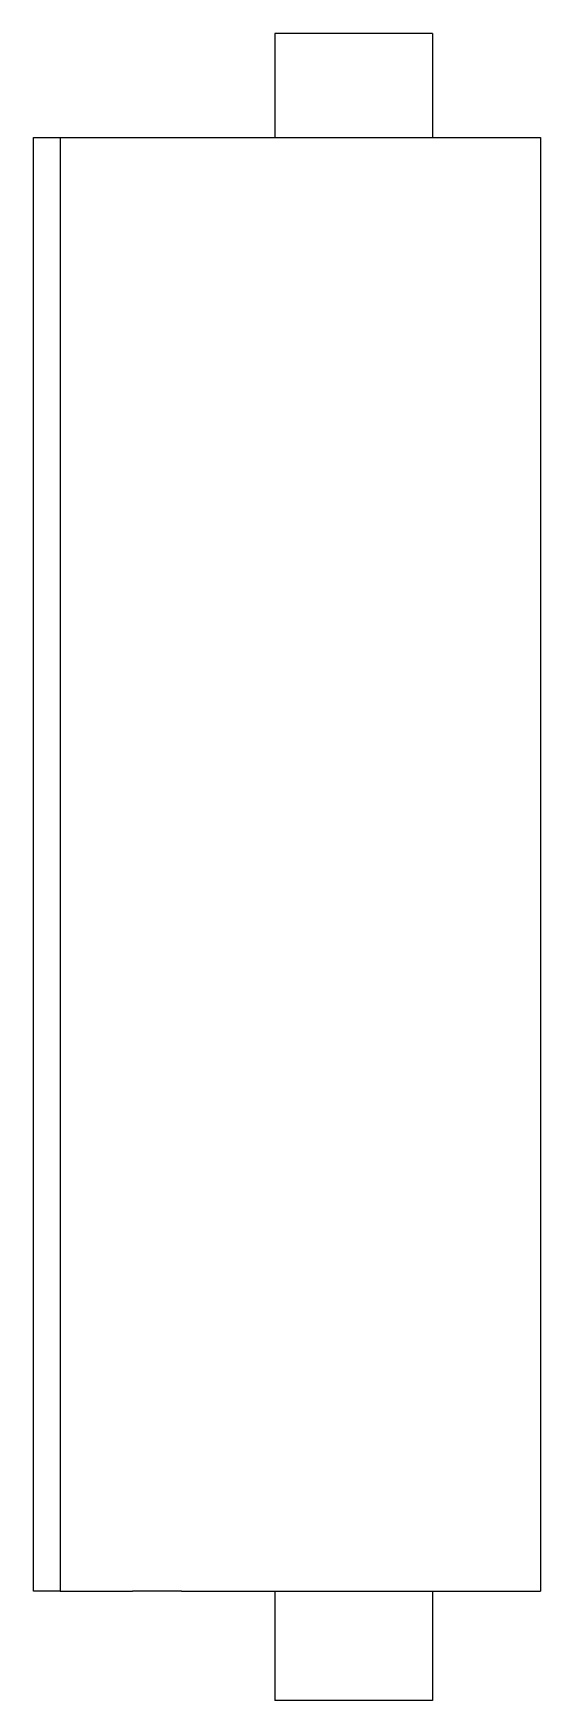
# Model space of a CAD drawing. Header units: metres. Extents: x -19 to 0, y 0 to 62.5.
import ezdxf

# ---------------------------------------------------------------- set-up
doc = ezdxf.new("R2010")
doc.units = ezdxf.units.M

msp = doc.modelspace()

# ---------------------------------------------------------------- linework, layer by layer
for points in [[(-9.95, 62.5), (-9.95, 62.422), (-9.95, 62.344), (-9.95, 62.266), (-9.95, 62.188), (-9.95, 62.11), (-9.95, 62.032), (-9.95, 61.954), (-9.95, 61.876), (-9.95, 61.798), (-9.95, 61.72), (-9.95, 61.642), (-9.95, 61.564), (-9.95, 61.486), (-9.95, 61.408), (-9.95, 61.33), (-9.95, 61.252), (-9.95, 61.174), (-9.95, 61.096), (-9.95, 61.018), (-9.95, 60.94), (-9.95, 60.862), (-9.95, 60.784), (-9.95, 60.706), (-9.95, 60.628), (-9.95, 60.55), (-9.95, 60.472), (-9.95, 60.394), (-9.95, 60.316), (-9.95, 60.238), (-9.95, 60.16), (-9.95, 60.082), (-9.95, 60.004), (-9.95, 59.926), (-9.95, 59.848), (-9.95, 59.77), (-9.95, 59.692), (-9.95, 59.614), (-9.95, 59.536), (-9.95, 59.458), (-9.95, 59.38), (-9.95, 59.302), (-9.95, 59.224), (-9.95, 59.146), (-9.95, 59.068), (-9.95, 58.99), (-9.95, 58.912), (-9.95, 58.834), (-9.95, 58.756), (-9.95, 58.678), (-9.95, 58.6)], [(-7, 62.5), (-7.092, 62.5), (-7.185, 62.5), (-7.277, 62.5), (-7.369, 62.5), (-7.461, 62.5), (-7.552, 62.5), (-7.643, 62.5), (-7.733, 62.5), (-7.822, 62.5), (-7.911, 62.5), (-7.999, 62.5), (-8.084, 62.5), (-8.17, 62.5), (-8.256, 62.5), (-8.338, 62.5), (-8.419, 62.5), (-8.5, 62.5), (-8.58, 62.5), (-8.656, 62.5), (-8.731, 62.5), (-8.807, 62.5), (-8.879, 62.5), (-8.948, 62.5), (-9.017, 62.5), (-9.086, 62.5), (-9.148, 62.5), (-9.209, 62.5), (-9.271, 62.5), (-9.329, 62.5), (-9.383, 62.5), (-9.437, 62.5), (-9.49, 62.5), (-9.536, 62.5), (-9.581, 62.5), (-9.626, 62.5), (-9.668, 62.5), (-9.703, 62.5), (-9.739, 62.5), (-9.774, 62.5), (-9.803, 62.5), (-9.828, 62.5), (-9.854, 62.5), (-9.878, 62.5), (-9.894, 62.5), (-9.909, 62.5), (-9.925, 62.5), (-9.934, 62.5), (-9.94, 62.5), (-9.945, 62.5), (-9.95, 62.5)], [(-4.05, 62.5), (-4.055, 62.5), (-4.06, 62.5), (-4.066, 62.5), (-4.075, 62.5), (-4.091, 62.5), (-4.106, 62.5), (-4.122, 62.5), (-4.146, 62.5), (-4.172, 62.5), (-4.197, 62.5), (-4.226, 62.5), (-4.261, 62.5), (-4.297, 62.5), (-4.332, 62.5), (-4.374, 62.5), (-4.419, 62.5), (-4.464, 62.5), (-4.51, 62.5), (-4.563, 62.5), (-4.617, 62.5), (-4.671, 62.5), (-4.729, 62.5), (-4.791, 62.5), (-4.852, 62.5), (-4.914, 62.5), (-4.983, 62.5), (-5.052, 62.5), (-5.121, 62.5), (-5.193, 62.5), (-5.269, 62.5), (-5.344, 62.5), (-5.42, 62.5), (-5.5, 62.5), (-5.581, 62.5), (-5.662, 62.5), (-5.744, 62.5), (-5.83, 62.5), (-5.916, 62.5), (-6.001, 62.5), (-6.089, 62.5), (-6.178, 62.5), (-6.267, 62.5), (-6.357, 62.5), (-6.448, 62.5), (-6.539, 62.5), (-6.631, 62.5), (-6.723, 62.5), (-6.815, 62.5), (-6.908, 62.5), (-7, 62.5)], [(-4.05, 62.5), (-4.05, 62.422), (-4.05, 62.344), (-4.05, 62.266), (-4.05, 62.188), (-4.05, 62.11), (-4.05, 62.032), (-4.05, 61.954), (-4.05, 61.876), (-4.05, 61.798), (-4.05, 61.72), (-4.05, 61.642), (-4.05, 61.564), (-4.05, 61.486), (-4.05, 61.408), (-4.05, 61.33), (-4.05, 61.252), (-4.05, 61.174), (-4.05, 61.096), (-4.05, 61.018), (-4.05, 60.94), (-4.05, 60.862), (-4.05, 60.784), (-4.05, 60.706), (-4.05, 60.628), (-4.05, 60.55), (-4.05, 60.472), (-4.05, 60.394), (-4.05, 60.316), (-4.05, 60.238), (-4.05, 60.16), (-4.05, 60.082), (-4.05, 60.004), (-4.05, 59.926), (-4.05, 59.848), (-4.05, 59.77), (-4.05, 59.692), (-4.05, 59.614), (-4.05, 59.536), (-4.05, 59.458), (-4.05, 59.38), (-4.05, 59.302), (-4.05, 59.224), (-4.05, 59.146), (-4.05, 59.068), (-4.05, 58.99), (-4.05, 58.912), (-4.05, 58.834), (-4.05, 58.756), (-4.05, 58.678), (-4.05, 58.6)], [(-19, 4.1), (-19, 5.19), (-19, 6.28), (-19, 7.37), (-19, 8.46), (-19, 9.55), (-19, 10.64), (-19, 11.73), (-19, 12.82), (-19, 13.91), (-19, 15), (-19, 16.09), (-19, 17.18), (-19, 18.27), (-19, 19.36), (-19, 20.45), (-19, 21.54), (-19, 22.63), (-19, 23.72), (-19, 24.81), (-19, 25.9), (-19, 26.99), (-19, 28.08), (-19, 29.17), (-19, 30.26), (-19, 31.35), (-19, 32.44), (-19, 33.53), (-19, 34.62), (-19, 35.71), (-19, 36.8), (-19, 37.89), (-19, 38.98), (-19, 40.07), (-19, 41.16), (-19, 42.25), (-19, 43.34), (-19, 44.43), (-19, 45.52), (-19, 46.61), (-19, 47.7), (-19, 48.79), (-19, 49.88), (-19, 50.97), (-19, 52.06), (-19, 53.15), (-19, 54.24), (-19, 55.33), (-19, 56.42), (-19, 57.51), (-19, 58.6)], [(-19, 58.6), (-18.98, 58.6), (-18.96, 58.6), (-18.94, 58.6), (-18.92, 58.6), (-18.9, 58.6), (-18.88, 58.6), (-18.86, 58.6), (-18.84, 58.6), (-18.82, 58.6), (-18.8, 58.6), (-18.78, 58.6), (-18.76, 58.6), (-18.74, 58.6), (-18.72, 58.6), (-18.7, 58.6), (-18.68, 58.6), (-18.66, 58.6), (-18.64, 58.6), (-18.62, 58.6), (-18.6, 58.6), (-18.58, 58.6), (-18.56, 58.6), (-18.54, 58.6), (-18.52, 58.6), (-18.5, 58.6), (-18.48, 58.6), (-18.46, 58.6), (-18.44, 58.6), (-18.42, 58.6), (-18.4, 58.6), (-18.38, 58.6), (-18.36, 58.6), (-18.34, 58.6), (-18.32, 58.6), (-18.3, 58.6), (-18.28, 58.6), (-18.26, 58.6), (-18.24, 58.6), (-18.22, 58.6), (-18.2, 58.6), (-18.18, 58.6), (-18.16, 58.6), (-18.14, 58.6), (-18.12, 58.6), (-18.1, 58.6), (-18.08, 58.6), (-18.06, 58.6), (-18.04, 58.6), (-18.02, 58.6), (-18, 58.6)], [(-18, 58.6), (-17.946, 58.6), (-17.892, 58.6), (-17.837, 58.6), (-17.783, 58.6), (-17.729, 58.6), (-17.675, 58.6), (-17.621, 58.6), (-17.567, 58.6), (-17.512, 58.6), (-17.458, 58.6), (-17.404, 58.6), (-17.35, 58.6), (-17.296, 58.6), (-17.242, 58.6), (-17.187, 58.6), (-17.133, 58.6), (-17.079, 58.6), (-17.025, 58.6), (-16.971, 58.6), (-16.917, 58.6), (-16.862, 58.6), (-16.808, 58.6), (-16.754, 58.6), (-16.7, 58.6), (-16.646, 58.6), (-16.592, 58.6), (-16.537, 58.6), (-16.483, 58.6), (-16.429, 58.6), (-16.375, 58.6), (-16.321, 58.6), (-16.267, 58.6), (-16.212, 58.6), (-16.158, 58.6), (-16.104, 58.6), (-16.05, 58.6), (-15.996, 58.6), (-15.942, 58.6), (-15.887, 58.6), (-15.833, 58.6), (-15.779, 58.6), (-15.725, 58.6), (-15.671, 58.6), (-15.617, 58.6), (-15.562, 58.6), (-15.508, 58.6), (-15.454, 58.6), (-15.4, 58.6), (-15.346, 58.6), (-15.292, 58.6)], [(-18, 58.6), (-18, 57.51), (-18, 56.42), (-18, 55.33), (-18, 54.24), (-18, 53.15), (-18, 52.06), (-18, 50.97), (-18, 49.88), (-18, 48.79), (-18, 47.7), (-18, 46.61), (-18, 45.52), (-18, 44.43), (-18, 43.34), (-18, 42.25), (-18, 41.16), (-18, 40.07), (-18, 38.98), (-18, 37.89), (-18, 36.8), (-18, 35.71), (-18, 34.62), (-18, 33.53), (-18, 32.44), (-18, 31.35), (-18, 30.26), (-18, 29.17), (-18, 28.08), (-18, 26.99), (-18, 25.9), (-18, 24.81), (-18, 23.72), (-18, 22.63), (-18, 21.54), (-18, 20.45), (-18, 19.36), (-18, 18.27), (-18, 17.18), (-18, 16.09), (-18, 15), (-18, 13.91), (-18, 12.82), (-18, 11.73), (-18, 10.64), (-18, 9.55), (-18, 8.46), (-18, 7.37), (-18, 6.28), (-18, 5.19), (-18, 4.1)], [(-15.292, 58.6), (-15.245, 58.6), (-15.198, 58.6), (-15.151, 58.6), (-15.105, 58.6), (-15.058, 58.6), (-15.012, 58.6), (-14.965, 58.6), (-14.919, 58.6), (-14.873, 58.6), (-14.828, 58.6), (-14.782, 58.6), (-14.737, 58.6), (-14.692, 58.6), (-14.647, 58.6), (-14.604, 58.6), (-14.56, 58.6), (-14.516, 58.6), (-14.473, 58.6), (-14.431, 58.6), (-14.389, 58.6), (-14.347, 58.6), (-14.306, 58.6), (-14.266, 58.6), (-14.226, 58.6), (-14.186, 58.6), (-14.148, 58.6), (-14.11, 58.6), (-14.072, 58.6), (-14.035, 58.6), (-14, 58.6), (-13.964, 58.6), (-13.929, 58.6), (-13.896, 58.6), (-13.863, 58.6), (-13.83, 58.6), (-13.798, 58.6), (-13.768, 58.6), (-13.738, 58.6), (-13.708, 58.6), (-13.681, 58.6), (-13.654, 58.6), (-13.627, 58.6), (-13.601, 58.6), (-13.577, 58.6), (-13.554, 58.6), (-13.53, 58.6), (-13.509, 58.6), (-13.489, 58.6), (-13.469, 58.6), (-13.449, 58.6)], [(-13.449, 58.6), (-13.266, 58.6), (-13.083, 58.6), (-12.9, 58.6), (-12.691, 58.6), (-12.446, 58.6), (-12.201, 58.6), (-11.956, 58.6), (-11.666, 58.6), (-11.368, 58.6), (-11.071, 58.6), (-10.761, 58.6), (-10.422, 58.6), (-10.083, 58.6), (-9.745, 58.6), (-9.385, 58.6), (-9.018, 58.6), (-8.651, 58.6), (-8.281, 58.6), (-7.9, 58.6), (-7.518, 58.6), (-7.137, 58.6), (-6.755, 58.6), (-6.374, 58.6), (-5.993, 58.6), (-5.611, 58.6), (-5.245, 58.6), (-4.878, 58.6), (-4.512, 58.6), (-4.158, 58.6), (-3.82, 58.6), (-3.483, 58.6), (-3.145, 58.6), (-2.844, 58.6), (-2.548, 58.6), (-2.252, 58.6), (-1.971, 58.6), (-1.729, 58.6), (-1.486, 58.6), (-1.243, 58.6), (-1.045, 58.6), (-0.865, 58.6), (-0.685, 58.6), (-0.514, 58.6), (-0.403, 58.6), (-0.292, 58.6), (-0.181, 58.6), (-0.112, 58.6), (-0.075, 58.6), (-0.037, 58.6), (0, 58.6)], [(0, 58.6), (0, 57.51), (0, 56.42), (0, 55.33), (0, 54.24), (0, 53.15), (0, 52.06), (0, 50.97), (0, 49.88), (0, 48.79), (0, 47.7), (0, 46.61), (0, 45.52), (0, 44.43), (0, 43.34), (0, 42.25), (0, 41.16), (0, 40.07), (0, 38.98), (0, 37.89), (0, 36.8), (0, 35.71), (0, 34.62), (0, 33.53), (0, 32.44), (0, 31.35), (0, 30.26), (0, 29.17), (0, 28.08), (0, 26.99), (0, 25.9), (0, 24.81), (0, 23.72), (0, 22.63), (0, 21.54), (0, 20.45), (0, 19.36), (0, 18.27), (0, 17.18), (0, 16.09), (0, 15), (0, 13.91), (0, 12.82), (0, 11.73), (0, 10.64), (0, 9.55), (0, 8.46), (0, 7.37), (0, 6.28), (0, 5.19), (0, 4.1)], [(-18, 4.1), (-18.02, 4.1), (-18.04, 4.1), (-18.06, 4.1), (-18.08, 4.1), (-18.1, 4.1), (-18.12, 4.1), (-18.14, 4.1), (-18.16, 4.1), (-18.18, 4.1), (-18.2, 4.1), (-18.22, 4.1), (-18.24, 4.1), (-18.26, 4.1), (-18.28, 4.1), (-18.3, 4.1), (-18.32, 4.1), (-18.34, 4.1), (-18.36, 4.1), (-18.38, 4.1), (-18.4, 4.1), (-18.42, 4.1), (-18.44, 4.1), (-18.46, 4.1), (-18.48, 4.1), (-18.5, 4.1), (-18.52, 4.1), (-18.54, 4.1), (-18.56, 4.1), (-18.58, 4.1), (-18.6, 4.1), (-18.62, 4.1), (-18.64, 4.1), (-18.66, 4.1), (-18.68, 4.1), (-18.7, 4.1), (-18.72, 4.1), (-18.74, 4.1), (-18.76, 4.1), (-18.78, 4.1), (-18.8, 4.1), (-18.82, 4.1), (-18.84, 4.1), (-18.86, 4.1), (-18.88, 4.1), (-18.9, 4.1), (-18.92, 4.1), (-18.94, 4.1), (-18.96, 4.1), (-18.98, 4.1), (-19, 4.1)], [(-18, 4.1), (-17.946, 4.1), (-17.892, 4.1), (-17.837, 4.1), (-17.783, 4.1), (-17.729, 4.1), (-17.675, 4.1), (-17.621, 4.1), (-17.567, 4.1), (-17.512, 4.1), (-17.458, 4.1), (-17.404, 4.1), (-17.35, 4.1), (-17.296, 4.1), (-17.242, 4.1), (-17.187, 4.1), (-17.133, 4.1), (-17.079, 4.1), (-17.025, 4.1), (-16.971, 4.1), (-16.917, 4.1), (-16.862, 4.1), (-16.808, 4.1), (-16.754, 4.1), (-16.7, 4.1), (-16.646, 4.1), (-16.592, 4.1), (-16.537, 4.1), (-16.483, 4.1), (-16.429, 4.1), (-16.375, 4.1), (-16.321, 4.1), (-16.267, 4.1), (-16.212, 4.1), (-16.158, 4.1), (-16.104, 4.1), (-16.05, 4.1), (-15.996, 4.1), (-15.942, 4.1), (-15.887, 4.1), (-15.833, 4.1), (-15.779, 4.1), (-15.725, 4.1), (-15.671, 4.1), (-15.617, 4.1), (-15.562, 4.1), (-15.508, 4.1), (-15.454, 4.1), (-15.4, 4.1), (-15.346, 4.1), (-15.292, 4.1)], [(-13.449, 4.1), (-13.469, 4.1), (-13.489, 4.1), (-13.509, 4.1), (-13.53, 4.1), (-13.554, 4.1), (-13.577, 4.1), (-13.601, 4.1), (-13.627, 4.1), (-13.654, 4.1), (-13.681, 4.1), (-13.708, 4.1), (-13.738, 4.1), (-13.768, 4.1), (-13.798, 4.1), (-13.83, 4.1), (-13.863, 4.1), (-13.896, 4.1), (-13.929, 4.1), (-13.964, 4.1), (-14, 4.1), (-14.035, 4.1), (-14.072, 4.1), (-14.11, 4.1), (-14.148, 4.1), (-14.186, 4.1), (-14.226, 4.1), (-14.266, 4.1), (-14.306, 4.1), (-14.347, 4.1), (-14.389, 4.1), (-14.431, 4.1), (-14.473, 4.1), (-14.516, 4.1), (-14.56, 4.1), (-14.604, 4.1), (-14.647, 4.1), (-14.692, 4.1), (-14.737, 4.1), (-14.782, 4.1), (-14.828, 4.1), (-14.873, 4.1), (-14.919, 4.1), (-14.965, 4.1), (-15.012, 4.1), (-15.058, 4.1), (-15.105, 4.1), (-15.151, 4.1), (-15.198, 4.1), (-15.245, 4.1), (-15.292, 4.1)], [(-13.449, 4.1), (-13.266, 4.1), (-13.083, 4.1), (-12.9, 4.1), (-12.691, 4.1), (-12.446, 4.1), (-12.201, 4.1), (-11.956, 4.1), (-11.666, 4.1), (-11.368, 4.1), (-11.071, 4.1), (-10.761, 4.1), (-10.422, 4.1), (-10.083, 4.1), (-9.745, 4.1), (-9.385, 4.1), (-9.018, 4.1), (-8.651, 4.1), (-8.281, 4.1), (-7.9, 4.1), (-7.518, 4.1), (-7.137, 4.1), (-6.755, 4.1), (-6.374, 4.1), (-5.993, 4.1), (-5.611, 4.1), (-5.245, 4.1), (-4.878, 4.1), (-4.512, 4.1), (-4.158, 4.1), (-3.82, 4.1), (-3.483, 4.1), (-3.145, 4.1), (-2.844, 4.1), (-2.548, 4.1), (-2.252, 4.1), (-1.971, 4.1), (-1.729, 4.1), (-1.486, 4.1), (-1.243, 4.1), (-1.045, 4.1), (-0.865, 4.1), (-0.685, 4.1), (-0.514, 4.1), (-0.403, 4.1), (-0.292, 4.1), (-0.181, 4.1), (-0.112, 4.1), (-0.075, 4.1), (-0.037, 4.1), (0, 4.1)], [(-9.95, 4.1), (-9.95, 4.018), (-9.95, 3.936), (-9.95, 3.854), (-9.95, 3.772), (-9.95, 3.69), (-9.95, 3.608), (-9.95, 3.526), (-9.95, 3.444), (-9.95, 3.362), (-9.95, 3.28), (-9.95, 3.198), (-9.95, 3.116), (-9.95, 3.034), (-9.95, 2.952), (-9.95, 2.87), (-9.95, 2.788), (-9.95, 2.706), (-9.95, 2.624), (-9.95, 2.542), (-9.95, 2.46), (-9.95, 2.378), (-9.95, 2.296), (-9.95, 2.214), (-9.95, 2.132), (-9.95, 2.05), (-9.95, 1.968), (-9.95, 1.886), (-9.95, 1.804), (-9.95, 1.722), (-9.95, 1.64), (-9.95, 1.558), (-9.95, 1.476), (-9.95, 1.394), (-9.95, 1.312), (-9.95, 1.23), (-9.95, 1.148), (-9.95, 1.066), (-9.95, 0.984), (-9.95, 0.902), (-9.95, 0.82), (-9.95, 0.738), (-9.95, 0.656), (-9.95, 0.574), (-9.95, 0.492), (-9.95, 0.41), (-9.95, 0.328), (-9.95, 0.246), (-9.95, 0.164), (-9.95, 0.082), (-9.95, 0)], [(-4.05, 4.1), (-4.05, 4.018), (-4.05, 3.936), (-4.05, 3.854), (-4.05, 3.772), (-4.05, 3.69), (-4.05, 3.608), (-4.05, 3.526), (-4.05, 3.444), (-4.05, 3.362), (-4.05, 3.28), (-4.05, 3.198), (-4.05, 3.116), (-4.05, 3.034), (-4.05, 2.952), (-4.05, 2.87), (-4.05, 2.788), (-4.05, 2.706), (-4.05, 2.624), (-4.05, 2.542), (-4.05, 2.46), (-4.05, 2.378), (-4.05, 2.296), (-4.05, 2.214), (-4.05, 2.132), (-4.05, 2.05), (-4.05, 1.968), (-4.05, 1.886), (-4.05, 1.804), (-4.05, 1.722), (-4.05, 1.64), (-4.05, 1.558), (-4.05, 1.476), (-4.05, 1.394), (-4.05, 1.312), (-4.05, 1.23), (-4.05, 1.148), (-4.05, 1.066), (-4.05, 0.984), (-4.05, 0.902), (-4.05, 0.82), (-4.05, 0.738), (-4.05, 0.656), (-4.05, 0.574), (-4.05, 0.492), (-4.05, 0.41), (-4.05, 0.328), (-4.05, 0.246), (-4.05, 0.164), (-4.05, 0.082), (-4.05, 0)], [(-7, 0), (-7.092, 0), (-7.185, 0), (-7.277, 0), (-7.369, 0), (-7.461, 0), (-7.552, 0), (-7.643, 0), (-7.733, 0), (-7.822, 0), (-7.911, 0), (-7.999, 0), (-8.084, 0), (-8.17, 0), (-8.256, 0), (-8.338, 0), (-8.419, 0), (-8.5, 0), (-8.58, 0), (-8.656, 0), (-8.731, 0), (-8.807, 0), (-8.879, 0), (-8.948, 0), (-9.017, 0), (-9.086, 0), (-9.148, 0), (-9.209, 0), (-9.271, 0), (-9.329, 0), (-9.383, 0), (-9.437, 0), (-9.49, 0), (-9.536, 0), (-9.581, 0), (-9.626, 0), (-9.668, 0), (-9.703, 0), (-9.739, 0), (-9.774, 0), (-9.803, 0), (-9.828, 0), (-9.854, 0), (-9.878, 0), (-9.894, 0), (-9.909, 0), (-9.925, 0), (-9.934, 0), (-9.94, 0), (-9.945, 0), (-9.95, 0)], [(-4.05, 0), (-4.055, 0), (-4.06, 0), (-4.066, 0), (-4.075, 0), (-4.091, 0), (-4.106, 0), (-4.122, 0), (-4.146, 0), (-4.172, 0), (-4.197, 0), (-4.226, 0), (-4.261, 0), (-4.297, 0), (-4.332, 0), (-4.374, 0), (-4.419, 0), (-4.464, 0), (-4.51, 0), (-4.563, 0), (-4.617, 0), (-4.671, 0), (-4.729, 0), (-4.791, 0), (-4.852, 0), (-4.914, 0), (-4.983, 0), (-5.052, 0), (-5.121, 0), (-5.193, 0), (-5.269, 0), (-5.344, 0), (-5.42, 0), (-5.5, 0), (-5.581, 0), (-5.662, 0), (-5.744, 0), (-5.83, 0), (-5.916, 0), (-6.001, 0), (-6.089, 0), (-6.178, 0), (-6.267, 0), (-6.357, 0), (-6.448, 0), (-6.539, 0), (-6.631, 0), (-6.723, 0), (-6.815, 0), (-6.908, 0), (-7, 0)]]:
    msp.add_lwpolyline(points)

doc.saveas('drawing.dxf')
